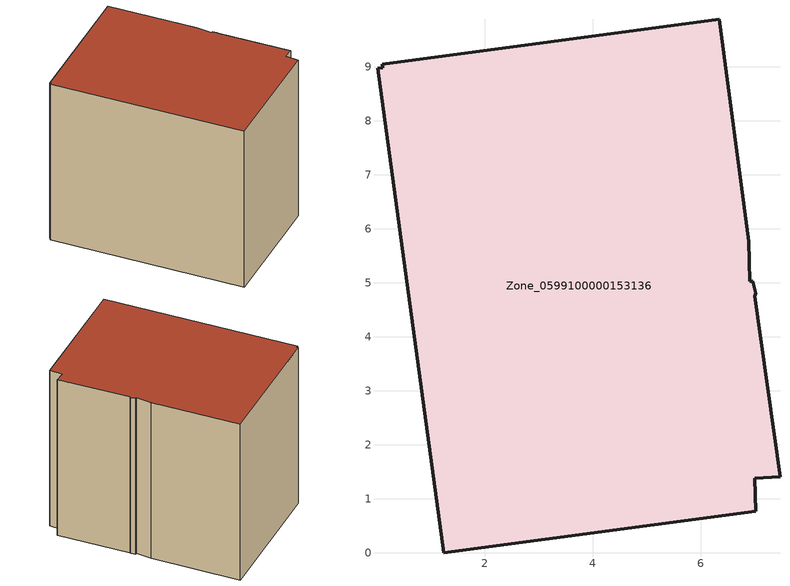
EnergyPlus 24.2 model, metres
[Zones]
Zone_0599100000153136
 floor ground (C_G): 7.47,1.4 7,1.38 7.02,0.77 1.24,0 0.01,8.97 0.11,8.99 0.1,9.05 6.34,9.88 6.89,5.77 6.91,5.03 6.96,5.03 7.01,4.8 7,4.75 z0
 wall outside (C_F): 1.24,0 7.02,0.77 7,1.38 7.47,1.4 7,4.75 7.01,4.8 6.96,5.03 6.91,5.03 6.89,5.77 6.34,9.88 0.1,9.05 0.11,8.99 0.01,8.97 1.24,0 z0:8.13
 roof outside (C_R): 7,1.38 7.47,1.4 7,4.75 7.01,4.8 6.96,5.03 6.91,5.03 6.89,5.77 6.34,9.88 0.1,9.05 0.11,8.99 0.01,8.97 1.24,0 7.02,0.77 z8.13
[BUILDING]
Pand.0599100000153136: North Axis=0; Terrain=City; Loads Convergence Tolerance Value=0.04; Temperature Convergence Tolerance Value=0.4; Solar Distribution=FullExterior; Maximum Number of Warmup Days=25; Minimum Number of Warmup Days=1
[Site:Location]
Rotterdam.The.Hague.AP_ZH_NLD Design_Conditions: Latitude=51.96; Longitude=4.45; Time Zone=1; Elevation=-4.5
[SITE:GROUNDTEMPERATURE:BUILDINGSURFACE]
18, 18, 18, 18, 18, 18, 18, 18, 18, 18, 18, 18
[MATERIAL] Thermal Absorptance=0.9; Solar Absorptance=0.7; Visible Absorptance=0.7
Name | Roughness | Thickness | Conductivity | Density | Specific Heat
G.TC.1946-1964 | MediumSmooth | 0.15 | 1 | 540 | 1210
F.TC.1946-1964 | Rough | 0.3 | 0.857143 | 1920 | 840
R.TC.1946-1964 | MediumRough | 0.2 | 0.235294 | 1500 | 1000
[CONSTRUCTION]
C_G: G.TC.1946-1964
C_F: F.TC.1946-1964
C_R: R.TC.1946-1964
[ZONE]
Zone_0599100000153136: Type=1; Multiplier=1; Ceiling Height=Autocalculate; Volume=Autocalculate; Floor Area=autocalculate; Part of Total Floor Area=Yes
[ZONEINFILTRATION:DESIGNFLOWRATE]
Infil_Zone_0599100000153136: Zone or ZoneList or Space or SpaceList=Zone_0599100000153136; Schedule=AlwaysOn; Design Flow Rate Calculation Method=Flow/Area; Flow Rate per Floor Area=0.003; Constant Term Coefficient=1; Temperature Term Coefficient=0; Velocity Term Coefficient=0; Velocity Squared Term Coefficient=0
[HVACTEMPLATE:ZONE:IDEALLOADSAIRSYSTEM]
Zone_0599100000153136: Maximum Heating Supply Air Temperature=50; Minimum Cooling Supply Air Temperature=13; Maximum Heating Supply Air Humidity Ratio=0.0156; Minimum Cooling Supply Air Humidity Ratio=0.0077; Heating Limit=NoLimit; Cooling Limit=NoLimit; Dehumidification Control Type=ConstantSensibleHeatRatio; Cooling Sensible Heat Ratio=0.7; Dehumidification Setpoint=60; Humidification Control Type=None; Humidification Setpoint=30; Outdoor Air Method=None; Outdoor Air Flow Rate per Person=0.00944; Outdoor Air Flow Rate per Zone Floor Area=0; Outdoor Air Flow Rate per Zone=0; Demand Controlled Ventilation Type=None; Outdoor Air Economizer Type=NoEconomizer; Heat Recovery Type=None; Sensible Heat Recovery Effectiveness=0.7; Latent Heat Recovery Effectiveness=0.65
[ZONECONTROL:THERMOSTAT]
ThermostatControl_Zone_0599100000153136: Zone or ZoneList=Zone_0599100000153136; Control Type Schedule=DualSetpointControlType; Control 1=Thermostat_Zone_0599100000153136; Temperature Difference Between Cutout And Setpoint=0
[THERMOSTATSETPOINT:DUALSETPOINT]
Thermostat_Zone_0599100000153136: Heating Setpoint Temperature Schedule=HeatingSetpoint_Zone_0599100000153136; Cooling Setpoint Temperature Schedule=CoolingSetpoint_Zone_0599100000153136
[SCHEDULE:COMPACT]
HeatingSetpoint_Zone_0599100000153136: Through: 12/31, For: AllDays, Until: 24:00, 21
CoolingSetpoint_Zone_0599100000153136: Through: 12/31, For: AllDays, Until: 24:00, 24
DualSetpointControlType: Through: 12/31, For: AllDays, Until: 24:00, 4
AlwaysOn: Through: 12/31, For: AllDays, Until: 24:00, 1
